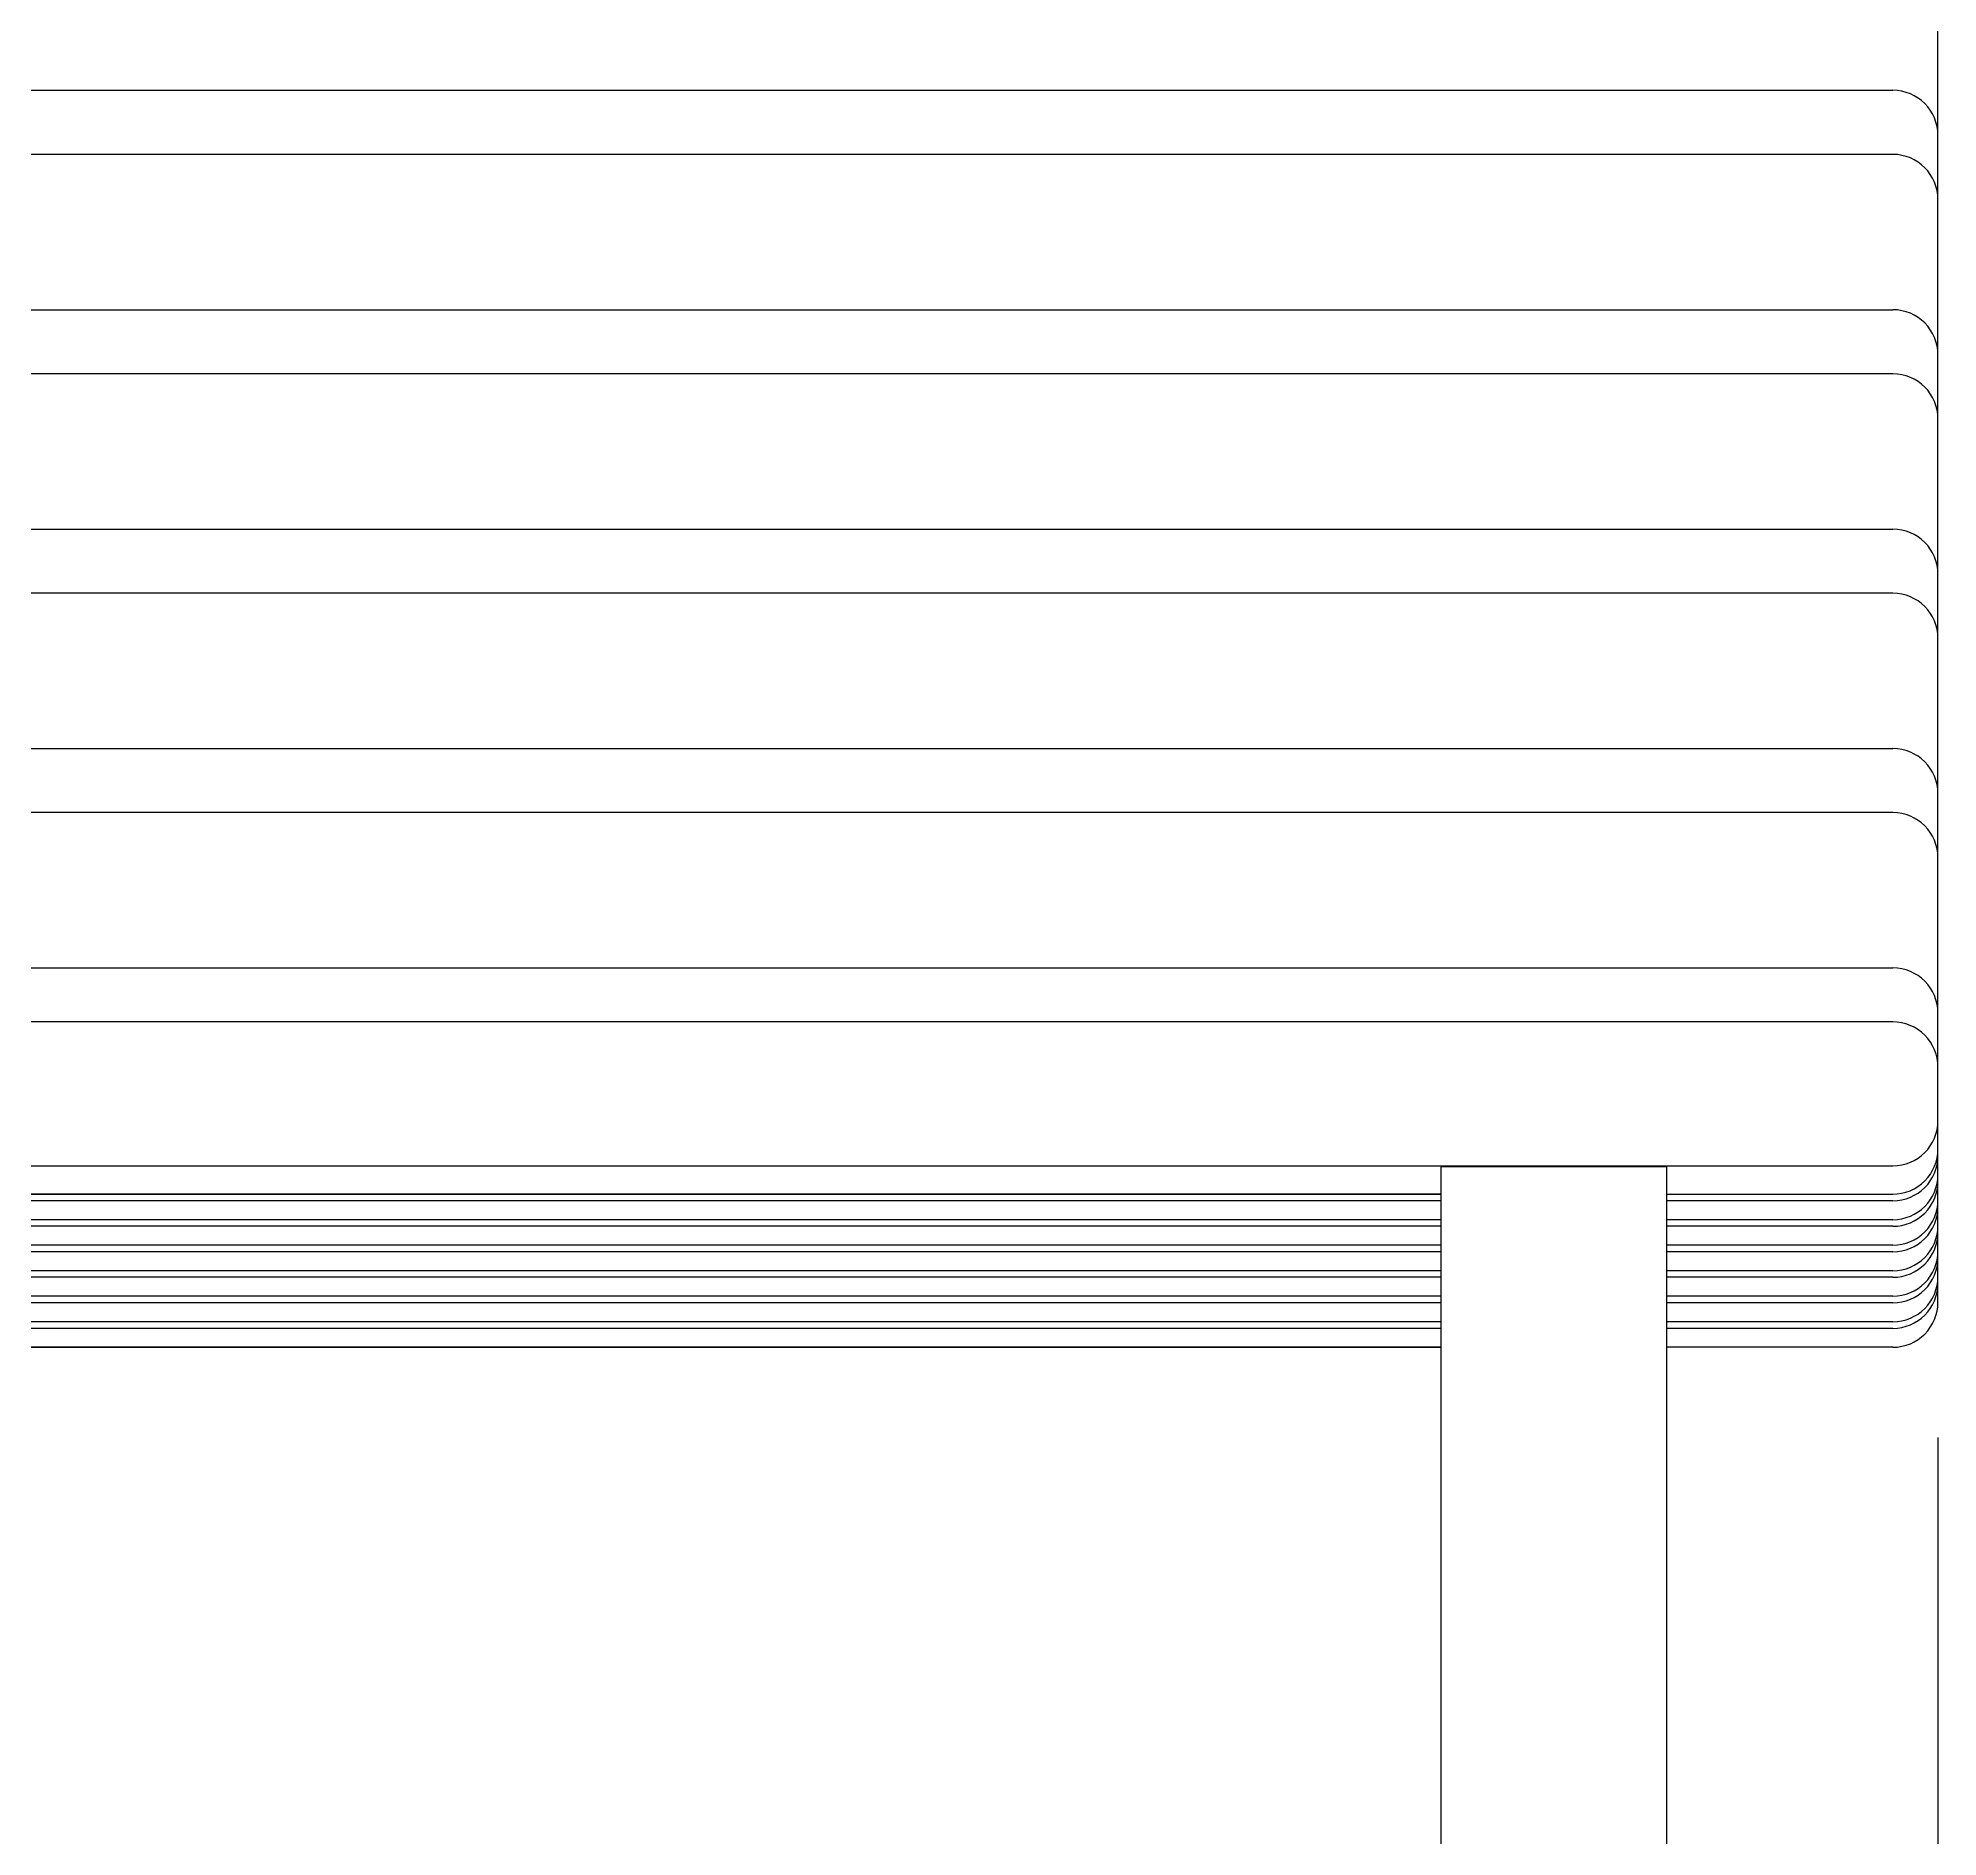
# Model space of a CAD drawing. Header units: millimetres. Extents: x 5064 to 11004, y 3085 to 7285.
# Drawn here: x 8424.1 to 8844.3, y 5951.1 to 6349.1 of the extents above; entities that cross this region are included whole.
import ezdxf

# ---------------------------------------------------------------- set-up
doc = ezdxf.new("R2010")
doc.units = ezdxf.units.MM
doc.header["$LTSCALE"] = 0.3
doc.styles.add('SEACAD_Arial', font='arial.ttf', dxfattribs={"width": 0.8})
doc.dimstyles.new('ISO-25', dxfattribs={"dimtxt": 1.6, "dimasz": 2, "dimexe": 0.5, "dimexo": 1.5, "dimtad": 1, "dimdec": 0, "dimtxsty": 'SEACAD_Arial', "dimcen": 2, "dimadec": 0, "dimazin": 0, "dimtfac": 1, "dimtdec": 0, "dimtmove": 0, "dimatfit": 3, "dimfxl": 1, "dimarcsym": 0})

# ---------------------------------------------------------------- blocks, each defined once
blk = doc.blocks.new('*D143')
at = {"color": 0, "lineweight": -2, "transparency": 16777216}
for p, q in [((7044.31, 6039.49), (7044.31, 5553.18)), ((8844.31, 6039.49), (8844.31, 5553.18)), ((7084.31, 5563.18), (8804.31, 5563.18))]:
    blk.add_line(p, q, dxfattribs=at)
at = {"color": 0, "transparency": 16777216}
for points in [[(7084.31, 5569.85), (7084.31, 5556.51), (7044.31, 5563.18)], [(8804.31, 5569.85), (8804.31, 5556.51), (8844.31, 5563.18)]]:
    blk.add_solid(points, dxfattribs=at)
at = {"layer": 'Defpoints', "color": 0, "transparency": 16777216}
for p in [(7044.31, 6069.49), (8844.31, 6069.49), (8844.31, 5563.18)]:
    blk.add_point(p, dxfattribs=at)
at = {"color": 0, "transparency": 16777216, "insert": (7944.31, 5592.02), "char_height": 32, "attachment_point": 5, "style": 'SEACAD_Arial'}
blk.add_mtext('1800', dxfattribs=at)

msp = doc.modelspace()

# ---------------------------------------------------------------- linework, layer by layer
for p, q in [((8844.31, 6069.49), (8844.31, 6432.66)), ((7054.31, 6337.54), (8834.31, 6337.54)), ((8834.31, 6323.36), (7054.31, 6323.36)), ((7054.31, 6289), (8834.31, 6289)), ((8834.31, 6274.82), (7054.31, 6274.82)), ((7054.31, 6240.47), (8834.31, 6240.47)), ((8834.31, 6226.29), (7054.31, 6226.29)), ((7054.31, 6191.93), (8834.31, 6191.93)), ((8834.31, 6177.76), (7054.31, 6177.76)), ((7054.31, 6143.4), (8834.31, 6143.4)), ((7054.31, 6099.63), (8834.31, 6099.63)), ((8734.31, 6091.89), (7959.31, 6091.89)), ((8834.31, 6091.89), (8784.31, 6091.89)), ((8734.31, 6087.71), (7959.31, 6087.71)), ((8734.31, 6086.25), (7959.31, 6086.25)), ((8834.31, 6087.71), (8784.31, 6087.71)), ((8834.31, 6086.25), (8784.31, 6086.25)), ((8734.31, 6082.07), (7959.31, 6082.07)), ((8834.31, 6082.07), (8784.31, 6082.07)), ((8734.31, 6080.6), (7959.31, 6080.6)), ((8834.31, 6080.6), (8784.31, 6080.6)), ((8734.31, 6076.42), (7959.31, 6076.42)), ((8734.31, 6074.96), (7959.31, 6074.96)), ((8834.31, 6076.42), (8784.31, 6076.42)), ((8834.31, 6074.96), (8784.31, 6074.96)), ((8734.31, 6070.78), (7959.31, 6070.78)), ((8734.31, 6069.31), (7959.31, 6069.31)), ((8834.31, 6070.78), (8784.31, 6070.78)), ((8834.31, 6069.31), (8784.31, 6069.31)), ((8734.31, 6065.13), (7959.31, 6065.13)), ((8834.31, 6065.13), (8784.31, 6065.13)), ((8734.31, 6063.67), (7959.31, 6063.67)), ((8834.31, 6063.67), (8784.31, 6063.67)), ((8734.31, 6059.49), (7959.31, 6059.49)), ((8834.31, 6059.49), (8784.31, 6059.49))]:
    msp.add_line(p, q)
msp.add_lwpolyline([(8784.31, 6093.35), (8834.31, 6093.35, 0.414214), (8844.31, 6103.35), (8844.31, 6121.45, 0.414214), (8834.31, 6131.45), (7054.31, 6131.45, 0.414214), (7044.31, 6121.45), (7044.31, 6103.35, 0.414214), (7054.31, 6093.35), (7104.31, 6093.35)], format="xyb")
msp.add_lwpolyline([(8734.31, 5715.43), (8784.31, 5715.43), (8784.31, 6099.42), (8734.31, 6099.42)], close=True)
for points in [[(7959.31, 6093.35), (8734.31, 6093.35)], [(8734.31, 6093.35), (7959.31, 6093.35)], [(7959.31, 6059.49), (8734.31, 6059.49)]]:
    msp.add_lwpolyline(points)
for centre, start, end in [((8834.31, 6327.54), 0, 90), ((8834.31, 6313.36), 0, 90), ((8834.31, 6279), 0, 90), ((8834.31, 6264.82), 0, 90), ((8834.31, 6230.47), 0, 90), ((8834.31, 6216.29), 0, 90), ((8834.31, 6181.93), 0, 90), ((8834.31, 6167.76), 0, 90), ((8834.31, 6133.4), 0, 90), ((8834.31, 6109.63), 270, 0), ((8834.31, 6101.89), 270, 0), ((8834.31, 6097.71), 270, 0), ((8834.31, 6096.25), 270, 0), ((8834.31, 6092.07), 270, 0), ((8834.31, 6090.6), 270, 0), ((8834.31, 6086.42), 270, 0), ((8834.31, 6084.96), 270, 0), ((8834.31, 6080.78), 270, 0), ((8834.31, 6079.31), 270, 0), ((8834.31, 6075.13), 270, 0), ((8834.31, 6073.67), 270, 0), ((8834.31, 6069.49), 270, 0)]:
    msp.add_arc(centre, 10, start, end)

# ---------------------------------------------------------------- dimensions: what is measured, and where the dimension line sits
dim = msp.add_linear_dim(base=(8844.31, 5563.18), p1=(7044.31, 6069.49), p2=(8844.31, 6069.49), dimstyle='ISO-25')
dim.commit()
dim.dimension.update_dxf_attribs({"geometry": '*D143', "text_midpoint": (7944.31, 5563.18), "dimtype": 160})

doc.saveas('drawing.dxf')
